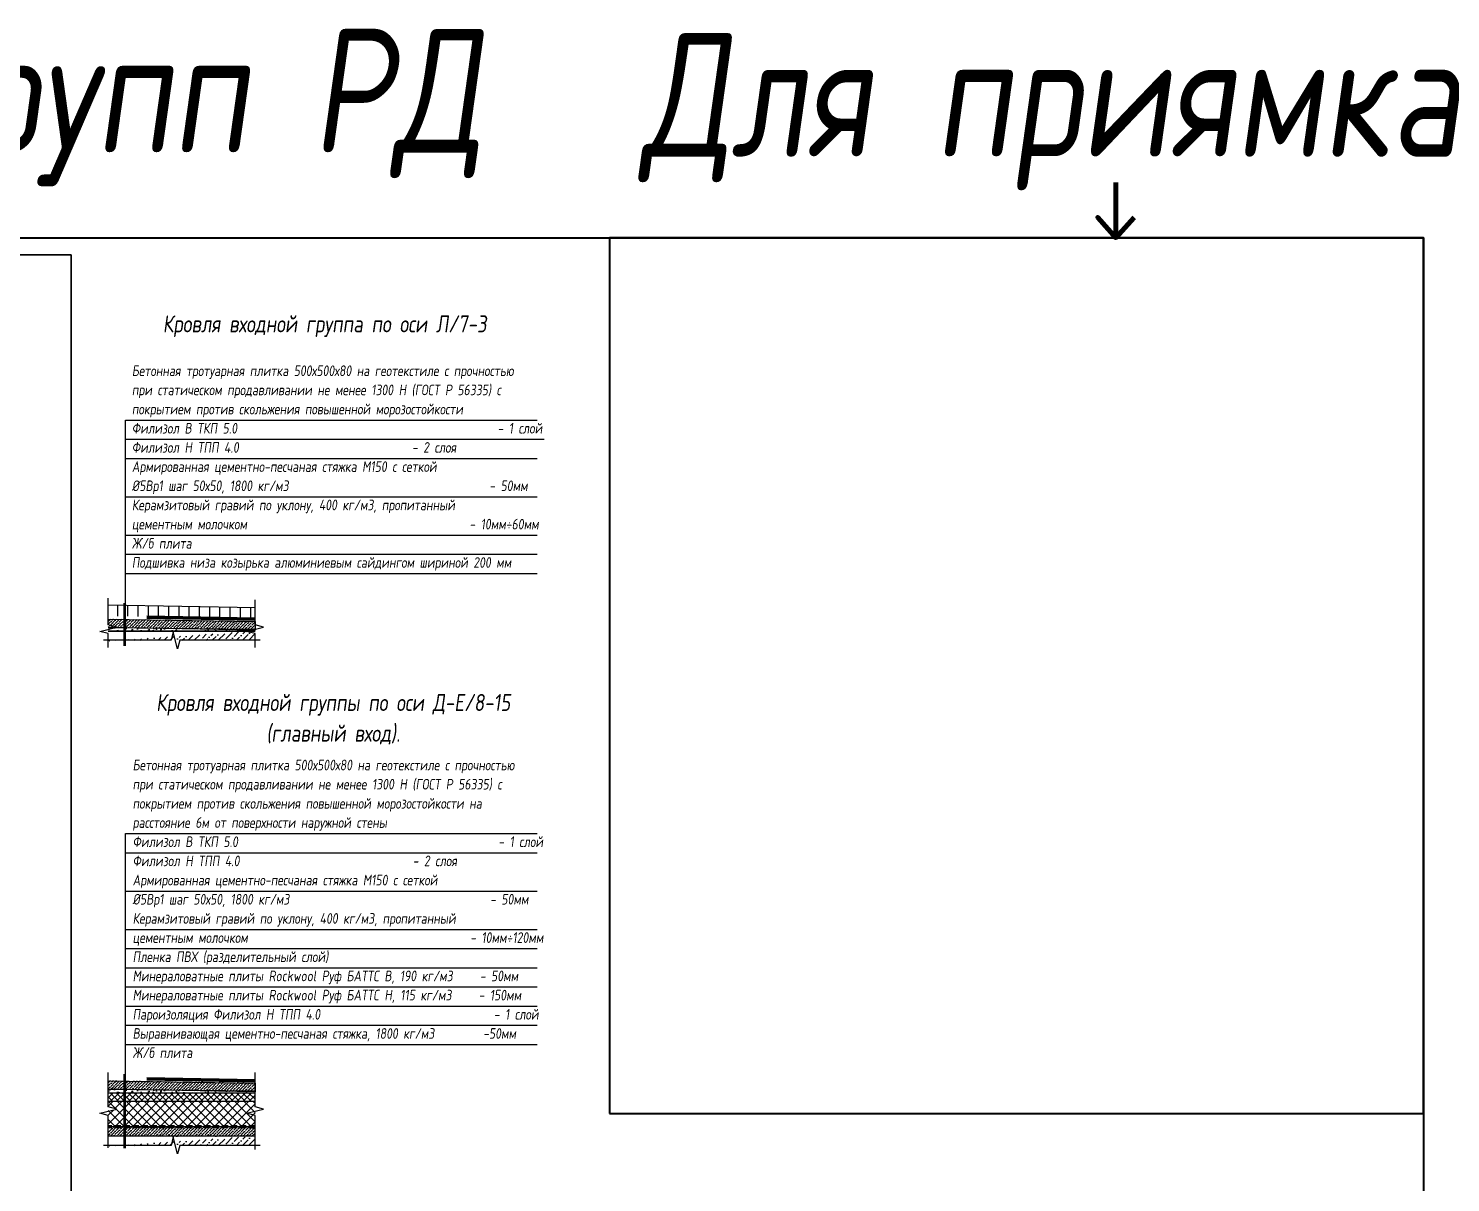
# Model space of a CAD drawing. Header units: millimetres. Extents: x -136099598 to 11807193, y 0 to 779331.
# Drawn here: x 678561 to 695248, y 369306 to 382852 of the extents above; entities that cross this region are included whole.
import ezdxf

# ---------------------------------------------------------------- set-up
doc = ezdxf.new("R2010")
doc.units = ezdxf.units.MM
doc.header["$MEASUREMENT"] = 0
doc.linetypes.add('DASHED', pattern=[19.05, 12.7, -6.35])
doc.linetypes.add('ГОСТ 2.303 4', pattern=[7, 5, -2, 0])
doc.layers.get('0').update_dxf_attribs({"color": 250, "lineweight": 9})
doc.layers.get('Defpoints').update_dxf_attribs({"color": 8})
for name, color, linetype, lineweight in [('АР.РД_Выноски', 174, 'Continuous', 9), ('АР_Текст', 250, 'Continuous', 5), ('АР_Тонкие', 250, 'Continuous', 5), ('АР_Штриховка', 253, 'Continuous', 13), ('основной', 7, 'Continuous', 18), ('Штриховка', 7, 'Continuous', 5)]:
    doc.layers.add(name, color=color, linetype=linetype, lineweight=lineweight)
doc.styles.add('Архитект', font='isocpeur.ttf', dxfattribs={"width": 0.8, "oblique": 8})
doc.styles.add('Архитектурный размер', font='isocpeur.ttf', dxfattribs={"width": 0.8, "oblique": 8})

msp = doc.modelspace()

# ---------------------------------------------------------------- hatches: boundary and pattern name
at = {"layer": 'АР_Штриховка'}
h = msp.add_hatch(dxfattribs=at)
h.set_pattern_fill('_USER', color=256, scale=120, angle=90, pattern_type=0)
h.set_pattern_definition([(90, (-140351.14, 13910.07), (-120, 7e-15), [])])
h.paths.add_polyline_path([(681221.044, 376051.279), (681220.434, 375925.381), (679498.056, 375957.795), (679498.056, 376083.705)])
h = msp.add_hatch(dxfattribs=at)
h.set_pattern_fill('AR-CONC', color=256)
h.set_pattern_definition([(50, (-110420.23, 3977.39), (182.18467, -15.939086), [19.05, -209.55]), (355, (-110420.23, 3977.4), (-35.24342, 191.056845), [15.24, -167.640584]), (100.451445, (-110405.05, 3976.06), (146.941247, 175.117752), [16.19001, -178.090245]), (46.1842, (-110420.23, 4028.2), (271.07904, -42.04233), [28.575, -314.325]), (96.635558, (-110397.64, 4024.7), (237.404134, 247.426125), [24.28502, -267.13561]), (351.18415, (-110420.23, 4028.2), (237.40413, 247.426125), [22.85997, -251.45973]), (21, (-110394.83, 4015.49), (151.61439, -102.265198), [19.05, -209.55]), (326, (-110394.83, 4015.5), (61.80203, 184.187966), [15.24, -167.64]), (71.451445, (-110382.2, 4006.97), (213.41642, 81.92277), [16.19001, -178.089938]), (37.5, (-110420.23, 3977.39), (3.0886033, 84.555039), [0, -165.608, 0, -170.18, 0, -168.275]), (7.5, (-110420.23, 3977.39), (66.8196625, 100.180575), [0, -97.028, 0, -161.798, 0, -64.135]), (327.5, (-110476.87, 3977.39), (135.590595, -5.728744), [0, -63.5, 0, -198.12, 0, -262.89]), (317.5, (-110502.27, 3977.39), (148.129181, 25.426491), [0, -82.55, 0, -131.572, 0, -186.69])])
h.paths.add_polyline_path([(681221.044, 375799.504), (681221.044, 375779.504), (679498.056, 375779.504), (679498.01, 375819.047)])
h = msp.add_hatch(dxfattribs=at)
h.set_pattern_fill('AR-CONC', color=256)
h.set_pattern_definition([(50, (-110420.23, -1441.02), (182.18467, -15.939086), [19.05, -209.55]), (355, (-110420.23, -1441.02), (-35.24342, 191.056845), [15.24, -167.640584]), (100.451445, (-110405.05, -1442.35), (146.941247, 175.117752), [16.19001, -178.090245]), (46.1842, (-110420.23, -1390.22), (271.07904, -42.04233), [28.575, -314.325]), (96.635558, (-110397.64, -1393.72), (237.404134, 247.426125), [24.28502, -267.13561]), (351.18415, (-110420.23, -1390.22), (237.40413, 247.426125), [22.85997, -251.45973]), (21, (-110394.83, -1402.92), (151.61439, -102.265198), [19.05, -209.55]), (326, (-110394.83, -1402.92), (61.80203, 184.187966), [15.24, -167.64]), (71.451445, (-110382.2, -1411.44), (213.41642, 81.92277), [16.19001, -178.089938]), (37.5, (-110420.23, -1441.02), (3.0886033, 84.555039), [0, -165.608, 0, -170.18, 0, -168.275]), (7.5, (-110420.23, -1441.02), (66.8196625, 100.180575), [0, -97.028, 0, -161.798, 0, -64.135]), (327.5, (-110476.87, -1441.02), (135.590595, -5.728744), [0, -63.5, 0, -198.12, 0, -262.89]), (317.5, (-110502.27, -1441.02), (148.129181, 25.426491), [0, -82.55, 0, -131.572, 0, -186.69])])
h.paths.add_polyline_path([(681221.044, 370381.096), (681221.044, 370361.096), (679498.056, 370361.096), (679498.01, 370400.639)])
at = {"layer": 'Штриховка', "ltscale": 50}
h = msp.add_hatch(dxfattribs=at)
h.set_pattern_fill('БЕТОН И ИЗДЕЛИЯ ИЗ НЕГО', color=256, scale=9.993901, pattern_type=2)
h.set_pattern_definition([(45, (-343076.35, -602441.364), (13.2501655, 48.5839401), [62.4618791, -13.4917659, 0, -13.4917659])])
edge = h.paths.add_edge_path()
edge.add_line((679511.382, 375918.866), (679498.056, 375925.604))
edge.add_line((679498.056, 375910.828), (679498.056, 375925.604))
edge.add_line((679499.902, 375910.828), (679498.056, 375910.828))
edge.add_line((679499.44, 375923.589), (679499.902, 375910.828))
edge.add_line((679499.44, 375923.589), (679498.761, 375920.763))
edge.add_line((679498.761, 375920.763), (681221.044, 375891.251))
edge.add_line((679510.632, 375918.879), (679524.721, 375918.651))
edge.add_line((681220.335, 375891.264), (681221.044, 375790.877))
edge.add_line((681221.044, 375790.806), (679498.056, 375819.802))
edge.add_line((679497.863, 375819.05), (679498.056, 375918.986))
h.paths.add_polyline_path([(679499.902, 375910.828), (679498.056, 375910.828), (679498.056, 375925.604), (679498.056, 375925.261), (679498.056, 375923.954), (679499.44, 375923.589)], flags=16)
h = msp.add_hatch(dxfattribs=at)
h.set_pattern_fill('БЕТОН И ИЗДЕЛИЯ ИЗ НЕГО', color=256, scale=40, pattern_type=2)
h.set_pattern_definition([(45, (-1365450.876, -1580962.86), (26.500331, 97.1678802), [124.9237582, -26.9835318, 0, -26.9835318])])
edge = h.paths.add_edge_path()
edge.add_line((679530.705, 375781.503), (679516.085, 375781.503))
edge.add_line((679498.056, 375741.527), (679516.085, 375781.503))
edge.add_line((679498.056, 375746.654), (679498.056, 375741.527))
edge.add_line((679494.487, 375781.503), (679498.056, 375746.654))
edge.add_line((679494.487, 375781.503), (679483.337, 375781.503))
edge.add_line((679483.337, 375781.503), (681220.811, 375781.503))
edge.add_line((679482.434, 375660.465), (679513.677, 375781.503))
edge.add_line((681221.044, 375781.503), (681221.044, 375670.307))
edge.add_line((681219.652, 375670.307), (679498.056, 375670.307))
edge.add_line((679498.056, 375665.445), (679498.056, 375781.503))
h.paths.add_polyline_path([(679498.056, 375746.654), (679498.056, 375741.527), (679516.085, 375781.503), (679491.017, 375781.503), (679498.056, 375771.286), (679494.487, 375781.503)], flags=17)
h = msp.add_hatch(dxfattribs=at)
h.set_pattern_fill('БЕТОН И ИЗДЕЛИЯ ИЗ НЕГО', color=256, scale=9.993901, pattern_type=2)
h.set_pattern_definition([(45, (-343076.35, -607859.773), (13.2501655, 48.5839401), [62.4618791, -13.4917659, 0, -13.4917659])])
edge = h.paths.add_edge_path()
edge.add_line((679511.382, 370500.458), (679498.056, 370507.196))
edge.add_line((679498.056, 370492.42), (679498.056, 370507.196))
edge.add_line((679499.902, 370492.42), (679498.056, 370492.42))
edge.add_line((679499.44, 370505.181), (679499.902, 370492.42))
edge.add_line((679499.44, 370505.181), (679498.761, 370502.355))
edge.add_line((679498.761, 370502.355), (681221.044, 370472.843))
edge.add_line((679510.632, 370500.47), (679524.721, 370500.243))
edge.add_line((681220.335, 370472.855), (681221.044, 370372.469))
edge.add_line((681221.044, 370372.397), (679498.056, 370401.394))
edge.add_line((679497.863, 370400.641), (679498.056, 370500.577))
h.paths.add_polyline_path([(679499.902, 370492.42), (679498.056, 370492.42), (679498.056, 370507.196), (679498.056, 370506.853), (679498.056, 370505.546), (679499.44, 370505.181)], flags=16)
at = {"layer": 'Штриховка', "ltscale": 10}
h = msp.add_hatch(dxfattribs=at)
h.set_pattern_fill('НЕМЕТАЛЛИЧЕСКИЕ МАТЕРИАЛЫ', color=256, scale=19.987801, pattern_type=2)
h.set_pattern_definition([(45, (881398.86, 249749.18), (-35.333775, 35.333775), []), (135, (881398.86, 249749.18), (-35.333775, -35.333775), [])])
edge = h.paths.add_edge_path(flags=16)
edge.add_line((679499.576, 370361.096), (681221.044, 370361.096))
edge = h.paths.add_edge_path(flags=17)
edge.add_line((681023.705, 370261.096), (679499.815, 370261.096))
edge.add_line((681221.044, 370261.096), (681023.705, 370261.096))
edge.add_line((681221.044, 370261.096), (679499.872, 370261.096))
edge.add_line((679499.815, 370261.096), (679499.872, 370261.096))
h.paths.add_polyline_path([(679892.07, 370261.096), (679499.926, 370261.096), (681086.217, 370261.096)], flags=16)
edge = h.paths.add_edge_path(flags=16)
edge.add_line((680876.009, 370261.096), (681086.217, 370261.096))
edge.add_line((680876.009, 370261.096), (680337.657, 370261.096))
edge.add_line((680337.657, 370261.096), (680729.79, 370261.096))
edge.add_line((681023.705, 370261.096), (680729.79, 370261.096))
edge.add_line((681023.705, 370261.096), (679499.815, 370261.096))
edge.add_line((679499.926, 370261.096), (679499.815, 370261.096))
edge.add_line((679499.926, 370261.096), (681086.217, 370261.096))
edge = h.paths.add_edge_path(flags=17)
edge.add_line((681221.044, 370361.096), (679499.576, 370361.096))
h.paths.add_polyline_path([(679498.056, 370361.096), (679498.056, 370261.096), (681221.044, 370261.096), (681221.044, 370361.096)])
h.paths.add_polyline_path([(679501.376, 370261.096), (679501.376, 370361.096), (679503.831, 370361.096), (679503.831, 370261.096)], flags=17)
at = {"layer": 'Штриховка', "lineweight": 15}
h = msp.add_hatch(dxfattribs=at)
h.set_pattern_fill('НЕМЕТАЛЛИЧЕСКИЕ МАТЕРИАЛЫ', color=256, scale=29.981702, pattern_type=2)
h.set_pattern_definition([(45, (884691.67, 260785.325), (-53.000662, 53.000662), []), (135, (884691.67, 260785.325), (-53.000662, -53.000662), [])])
edge = h.paths.add_edge_path()
edge.add_line((679498.056, 369961.096), (679498.056, 370160.974))
edge.add_line((681221.044, 370160.974), (679524.273, 370160.974))
edge.add_line((681221.044, 370160.974), (681221.044, 369971.09))
edge.add_line((681221.044, 369971.09), (679530.381, 369961.096))
edge.add_line((679530.381, 369961.096), (679523.985, 369961.096))
edge.add_line((679523.985, 369961.096), (679504.627, 369961.096))
h.paths.add_polyline_path([(679498.056, 370261.096), (679498.056, 370194.162), (679597.995, 370169.177), (679565.182, 370160.974), (681221.044, 370160.974), (681221.044, 370261.096)])
h.paths.add_polyline_path([(679498.056, 370160.974), (679498.056, 370261.096)], flags=17)
at = {"layer": 'Штриховка', "ltscale": 50}
h = msp.add_hatch(dxfattribs=at)
h.set_pattern_fill('БЕТОН И ИЗДЕЛИЯ ИЗ НЕГО', color=256, scale=9.993901, pattern_type=2)
h.set_pattern_definition([(45, (-342976.41, -608411.085), (13.2501655, 48.5839401), [62.4618791, -13.4917659, 0, -13.4917659])])
edge = h.paths.add_edge_path()
edge.add_line((679490.697, 369961.096), (681218.053, 369961.096))
edge.add_line((679496.271, 369961.096), (679490.697, 369961.096))
edge.add_line((679496.271, 369961.096), (679498.056, 369943.671))
edge.add_line((679498.056, 369943.671), (679498.056, 369941.108))
edge.add_line((679498.056, 369941.108), (679507.071, 369961.096))
edge.add_line((679514.38, 369961.096), (679507.071, 369961.096))
edge.add_line((679490.245, 369850.9), (679505.867, 369961.096))
edge.add_line((681221.044, 369961.096), (681221.044, 369861.157))
edge.add_line((681218.352, 369850.9), (679498.056, 369850.9))
edge.add_line((679498.056, 369861.157), (679498.056, 369961.096))
h.paths.add_polyline_path([(679498.056, 369943.671), (679498.056, 369941.108), (679507.071, 369961.096), (679494.536, 369961.096), (679498.056, 369955.987), (679496.271, 369961.096)], flags=17)
h = msp.add_hatch(dxfattribs=at)
h.set_pattern_fill('БЕТОН И ИЗДЕЛИЯ ИЗ НЕГО', color=256, scale=40, pattern_type=2)
h.set_pattern_definition([(45, (-1365450.876, -1586891.463), (26.500331, 97.1678802), [124.9237582, -26.9835318, 0, -26.9835318])])
edge = h.paths.add_edge_path()
edge.add_line((679530.705, 369852.898), (679516.085, 369852.898))
edge.add_line((679498.056, 369812.923), (679516.085, 369852.898))
edge.add_line((679498.056, 369818.049), (679498.056, 369812.923))
edge.add_line((679494.487, 369852.898), (679498.056, 369818.049))
edge.add_line((679494.487, 369852.898), (679483.337, 369852.898))
edge.add_line((679483.337, 369852.898), (681220.811, 369852.898))
edge.add_line((679482.434, 369731.86), (679513.677, 369852.898))
edge.add_line((681221.044, 369852.898), (681221.044, 369741.703))
edge.add_line((681219.652, 369741.703), (679498.056, 369741.703))
edge.add_line((679498.056, 369736.84), (679498.056, 369852.898))
h.paths.add_polyline_path([(679498.056, 369818.049), (679498.056, 369812.923), (679516.085, 369852.898), (679491.017, 369852.898), (679498.056, 369842.681), (679494.487, 369852.898)], flags=17)

# ---------------------------------------------------------------- linework, layer by layer
at = {"ltscale": 100}
for p, q in [((681221.044, 375779.504), (679498.056, 375779.504)), ((681221.044, 369960.097), (679498.056, 369960.097)), ((681221.044, 369850.9), (679498.056, 369850.9))]:
    msp.add_line(p, q, dxfattribs=at)
at = {"color": 251, "lineweight": 13, "true_color": 0x636466}
for points in [[(679498.056, 375586.906), (679498.056, 375750.668), (679398.117, 375775.653), (679597.995, 375825.622), (679498.056, 375850.607), (679498.056, 376164.376)], [(681221.044, 375584.534), (681221.044, 375750.668), (681121.105, 375775.653), (681320.983, 375825.622), (681221.044, 375850.607), (681221.044, 376145.495)], [(681280.24, 375670.307), (680336.353, 375670.307), (680311.369, 375570.368), (680261.399, 375770.246), (680236.414, 375670.307), (679440.388, 375670.307)], [(679498.056, 369714.883), (679498.056, 370094.223), (679398.117, 370119.208), (679597.995, 370169.177), (679498.056, 370194.162), (679498.056, 370598.281)], [(681221.044, 369695.427), (681221.044, 370094.223), (681121.105, 370119.208), (681320.983, 370169.177), (681221.044, 370194.162), (681221.044, 370598.281)], [(681280.24, 369741.703), (680336.353, 369741.703), (680311.369, 369641.764), (680261.399, 369841.642), (680236.414, 369741.703), (679440.388, 369741.703)]]:
    msp.add_lwpolyline(points, dxfattribs=at)
at = {"ltscale": 100}
for points in [[(679498.056, 375819.802), (681221.044, 375799.504)], [(679498.056, 375779.504), (681221.044, 375779.504)], [(679498.056, 370401.394), (681221.044, 370381.096)], [(679498.056, 370361.096), (681221.044, 370361.096)], [(679498.056, 370261.096), (681221.044, 370261.096)]]:
    msp.add_lwpolyline(points, dxfattribs=at)
at = {"layer": 'Defpoints', "lineweight": 100, "ltscale": 50}
msp.add_lwpolyline([(691319.004, 381043.796), (691319.004, 380394.189), (691108.104, 380634.05), (691319.004, 380394.189), (691535.978, 380634.05)], dxfattribs=at)
at = {"layer": 'Defpoints', "color": 40, "lineweight": 30, "ltscale": 100, "true_color": 0xf8d731}
for points in [[(694929.587, 355761.176), (656815.077, 355761.176), (656815.077, 380394.189), (694929.587, 380394.189)], [(685378.94, 370116.9), (694929.587, 370116.9), (694929.587, 380394.189), (685378.94, 380394.189)]]:
    msp.add_lwpolyline(points, close=True, dxfattribs=at)
at = {"layer": 'Defpoints'}
msp.add_lwpolyline([(668024.233, 380193.616), (679061.561, 380193.616), (679061.561, 355761.176), (668024.233, 355761.176)], close=True, dxfattribs=at)
at = {"layer": 'АР.РД_Выноски', "ltscale": 50}
for p, q in [((679699.484, 378255.43), (684529.439, 378255.43)), ((679699.484, 378030.43), (684529.439, 378030.43)), ((679783.943, 378030.43), (684613.899, 378030.43)), ((679699.484, 377805.43), (684529.439, 377805.43)), ((679699.484, 377355.43), (684529.439, 377355.43)), ((679699.484, 376905.43), (684529.439, 376905.43)), ((679699.484, 376680.43), (684529.439, 376680.43)), ((679699.484, 376455.43), (684529.439, 376455.43)), ((679699.484, 373177.825), (684529.439, 373177.825)), ((679699.484, 372727.825), (684529.439, 372727.825)), ((679699.484, 372277.825), (684529.439, 372277.825)), ((679699.484, 372052.825), (684529.439, 372052.825)), ((679699.484, 371827.825), (684529.439, 371827.825)), ((679699.484, 371602.825), (684529.439, 371602.825)), ((679699.484, 371377.825), (684529.439, 371377.825)), ((679699.484, 371152.825), (684529.439, 371152.825)), ((679699.484, 370927.825), (684529.439, 370927.825))]:
    msp.add_line(p, q, dxfattribs=at)
at = {"layer": 'АР.РД_Выноски', "linetype": 'ByBlock', "lineweight": 30}
for p, q in [((679684.645, 376106.167), (679684.645, 375606.024)), ((679684.645, 370578.562), (679684.645, 369710.847))]:
    msp.add_line(p, q, dxfattribs=at)
at = {"layer": 'АР.РД_Выноски', "ltscale": 50}
for points in [[(679699.484, 375605.418), (679699.484, 378255.43)], [(679699.484, 369710.241), (679699.484, 373402.825), (684529.439, 373402.825)]]:
    msp.add_lwpolyline(points, dxfattribs=at)
at = {"layer": 'АР_Тонкие', "color": 5, "linetype": 'DASHED', "lineweight": 30, "ltscale": 100}
for points in [[(681221.044, 375925.37), (679498.056, 375957.795)], [(681221.044, 370506.962), (679498.056, 370539.387)]]:
    msp.add_lwpolyline(points, dxfattribs=at)
at = {"layer": 'АР_Тонкие', "color": 1, "linetype": 'DASHED', "lineweight": 30, "ltscale": 100}
for points in [[(681221.044, 375908.793), (679498.056, 375939.672)], [(681221.044, 370490.384), (679498.056, 370521.264)]]:
    msp.add_lwpolyline(points, dxfattribs=at)
at = {"layer": 'основной', "ltscale": 100}
for points in [[(681224.054, 376051.223), (679498.056, 376083.705)], [(679498.056, 375919.082), (681221.044, 375891.251)], [(679498.056, 375918.986), (681221.044, 375890.816), (681221.044, 375790.877), (679498.056, 375819.047)], [(679498.056, 370500.673), (681221.044, 370472.843)], [(679498.056, 370500.577), (681221.044, 370472.408), (681221.044, 370372.469), (679498.056, 370400.638)]]:
    msp.add_lwpolyline(points, dxfattribs=at)
at = {"layer": 'Штриховка', "color": 6, "linetype": 'ГОСТ 2.303 4', "lineweight": 50, "ltscale": 15}
msp.add_lwpolyline([(681221.044, 369960.097), (679498.056, 369960.097)], dxfattribs=at)

# ---------------------------------------------------------------- texts
at = {"layer": 'Defpoints', "ltscale": 50, "style": 'Архитектурный размер', "oblique": 8, "width": 0.8}
msp.add_text('Для приямка ГВГ', height=1454.09012, dxfattribs=at).set_placement((685750.463, 381345.689, -949.999))
at = {"layer": 'Defpoints', "ltscale": 50, "insert": (666440.723, 382847.857), "char_height": 1454.09012, "width": 23416.55451, "attachment_point": 1, "style": 'Архитектурный размер'}
msp.add_mtext('Узлы входных групп РД', dxfattribs=at)
at = {"layer": 'АР.РД_Выноски', "char_height": 125, "width": 4708.30659, "attachment_point": 1, "line_spacing_factor": 1.08, "style": 'Архитектурный размер'}
for s, insert in [('Бетонная тротуарная плитка 500х500х80 на геотекстиле с прочностью при статическом продавливании не менее 1300 Н (ГОСТ Р 56335) с покрытием против скольжения повышенной морозостойкости \\PФилизол В ТКП 5.0                                                - 1 слой\\PФилизол Н ТПП 4.0                      {\\fMS Shell Dlg 2|b0|i0|c204|p0;\\H0.7083x;                        }- 2 слоя{\\fISOCPEUR|b0|i1|c204|p34;\\P}Армированная цементно-песчаная стяжка М150 с сеткой \\P%%C5Вр1 шаг 50х50, 1800 кг/м3                                     - 50мм\\PКерамзитовый гравий по уклону, 400 кг/м3, пропитанный \\Pцементным молочком                                         - 10мм÷60мм\\PЖ/б плита \\PПодшивка низа козырька алюминиевым сайдингом шириной 200 мм', (679774.972, 378896.899)), ('Бетонная тротуарная плитка 500х500х80 на геотекстиле с прочностью при статическом продавливании не менее 1300 Н (ГОСТ Р 56335) с покрытием против скольжения повышенной морозостойкости на расстояние {\\C1;6}м от поверхности наружной стены\\PФилизол В ТКП 5.0                                                - 1 слой\\PФилизол Н ТПП 4.0                      {\\fMS Shell Dlg 2|b0|i0|c204|p0;\\H0.7083x;                        }- 2 слоя{\\fISOCPEUR|b0|i1|c204|p34;\\P}Армированная цементно-песчаная стяжка М150 с сеткой \\P%%C5Вр1 шаг 50х50, 1800 кг/м3                                     - 50мм\\PКерамзитовый гравий по уклону, 400 кг/м3, пропитанный \\Pцементным молочком                                         - 10мм÷120мм\\PПленка ПВХ (разделительный слой)\\PМинераловатные плиты Rockwool Руф БАТТС В, 190 кг/м3     - 50мм\\PМинераловатные плиты Rockwool Руф БАТТС Н, 115 кг/м3     - 150мм\\PПароизоляция Филизол Н ТПП 4.0                                - 1 слой\\PВыравнивающая цементно-песчаная стяжка, 1800 кг/м3         -50мм\\PЖ/б плита ', (679783.943, 374269.293))]:
    msp.add_mtext(s, dxfattribs=dict(at, insert=insert))
at = {"layer": 'АР_Текст', "lineweight": 13, "style": 'Архитект', "oblique": 8, "width": 0.8}
msp.add_text('Кровля входной группа по оси Л/7-3', height=200, dxfattribs=at).set_placement((680137.762, 379284.588, -949.999))
at = {"layer": 'АР_Текст', "lineweight": 13, "insert": (682138.096, 374744.617), "char_height": 200, "width": 4708.30659, "attachment_point": 5, "line_spacing_factor": 1.08, "style": 'Архитект'}
msp.add_mtext('Кровля входной группы по оси Д-Е/8-15 (главный вход).', dxfattribs=at)

doc.saveas('drawing.dxf')
